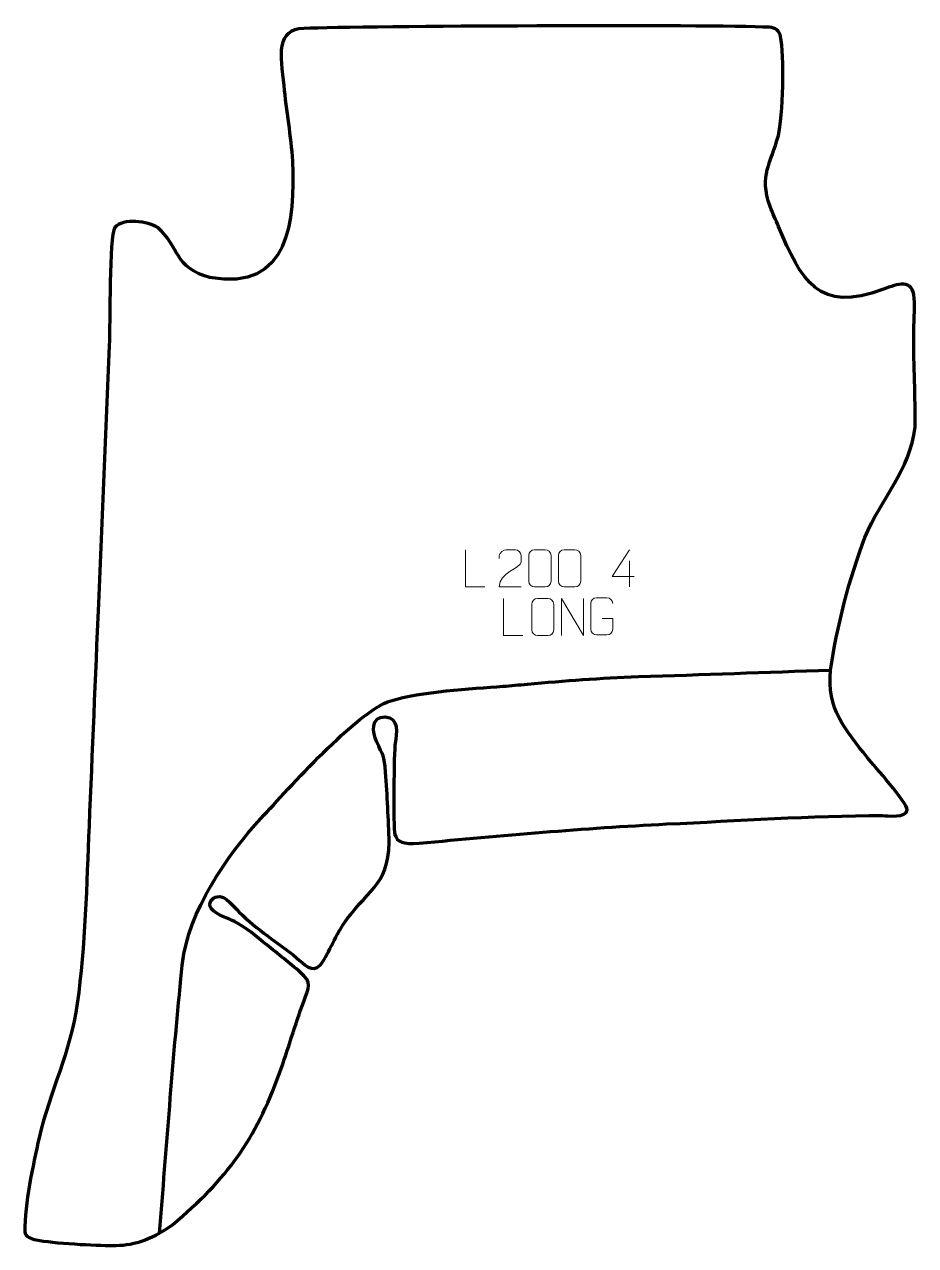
# Model space of a CAD drawing. Header units: millimetres. Extents: x -678 to -77, y 36 to 858.
import ezdxf

# ---------------------------------------------------------------- set-up
doc = ezdxf.new("R2010")
doc.units = ezdxf.units.MM
doc.header["$MEASUREMENT"] = 0
doc.layers.add('layer 2', color=7, linetype='Continuous')
doc.layers.add('layer 3', color=7, linetype='Continuous')

msp = doc.modelspace()

# ---------------------------------------------------------------- linework, layer by layer
at = {"layer": 'layer 2', "color": 142, "lineweight": 158}
msp.add_open_spline([(-586.6749, 44.3684), (-581.784, 101.472), (-577.9277, 158.6519), (-572.1676, 215.6804), (-572.1676, 215.6804), (-571.8673, 218.6426), (-571.5592, 221.6035), (-571.2465, 224.5645), (-571.2465, 224.5645), (-571.2465, 224.5645), (-571.0898, 226.0421), (-571.0898, 226.0421), (-571.0898, 226.0421), (-567.4479, 260.1899), (-541.1492, 299.2322), (-518.0775, 323.8471), (-518.0775, 323.8471), (-499.2743, 343.757), (-454.6258, 394.8891), (-430.7031, 402.8855), (-430.7031, 402.8855), (-410.7479, 409.0724), (-376.6682, 410.8931), (-355.0838, 412.6092), (-355.0838, 412.6092), (-349.648, 413.0478), (-344.2199, 413.5031), (-338.7895, 414.0063), (-338.7895, 414.0063), (-313.2371, 416.4034), (-289.6904, 418.1945), (-264.0013, 419.0708), (-264.0013, 419.0708), (-220.8693, 420.5422), (-177.7382, 422.0484), (-134.6067, 423.5359)], degree=3, knots=[0, 0, 0, 0, 0.1, 0.1, 0.1, 0.1, 0.2, 0.2, 0.2, 0.2, 0.3, 0.3, 0.3, 0.3, 0.4, 0.4, 0.4, 0.4, 0.5, 0.5, 0.5, 0.5, 0.6, 0.6, 0.6, 0.6, 0.7, 0.7, 0.7, 0.7, 0.8, 0.8, 0.8, 0.8, 1, 1, 1, 1], dxfattribs=at)
at = {"layer": 'layer 3', "color": 242, "lineweight": 158}
msp.add_open_spline([(-577.8909, 49.9644), (-593.5618, 38.8601), (-605.5527, 36.0219), (-618.1698, 36.003), (-618.1698, 36.003), (-629.2893, 35.9864), (-658.5114, 37.5367), (-669.5845, 39.8329), (-669.5845, 39.8329), (-673.5163, 40.6483), (-677.1908, 42.1946), (-677.2512, 45.2857), (-677.2512, 45.2857), (-677.6156, 63.9388), (-671.8053, 90.0642), (-667.7358, 108.6275), (-667.7358, 108.6275), (-660.1581, 140.2025), (-646.7769, 166.0018), (-642.0224, 199.0769), (-642.0224, 199.0769), (-636.5619, 237.6353), (-635.7155, 279.4909), (-634.0682, 318.585), (-634.0682, 318.585), (-631.9652, 368.488), (-629.8622, 418.3909), (-627.7593, 468.2939), (-627.7593, 468.2939), (-625.3198, 526.1814), (-622.8805, 584.0687), (-620.441, 641.9562), (-620.441, 641.9562), (-619.8202, 656.7028), (-620.6266, 714.876), (-616.681, 721.4497), (-616.681, 721.4497), (-611.466, 728.0582), (-594.0021, 725.7532), (-587.7636, 721.42), (-587.7636, 721.42), (-573.4966, 709.1187), (-576.7462, 694.1294), (-552.7785, 687.8716), (-552.7785, 687.8716), (-498.6207, 678.2259), (-495.6105, 726.1278), (-497.022, 766.2424), (-497.022, 766.2424), (-498.1227, 782.7991), (-501.3552, 800.2807), (-502.8769, 817.1278), (-502.8769, 817.1278), (-505.5374, 838.0426), (-508.1067, 854.7855), (-489.4104, 855.5399), (-489.4104, 855.5399), (-450.7285, 857.1007), (-214.2044, 858.2549), (-175.9035, 856.3267), (-175.9035, 856.3267), (-171.4085, 856.1003), (-169.024, 853.9418), (-168.1527, 850.047), (-168.1527, 850.047), (-165.5733, 838.5178), (-166.6219, 795.4891), (-169.6581, 783.5615), (-169.6581, 783.5615), (-174.6259, 764.0452), (-182.8214, 757.1914), (-175.3138, 735.6293), (-175.3138, 735.6293), (-173.5552, 731.1534), (-171.4812, 726.6724), (-169.6046, 722.224), (-169.6046, 722.224), (-154.0485, 685.5345), (-142.7784, 663.5466), (-98.9648, 679.9458), (-98.9648, 679.9458), (-89.3232, 683.3956), (-79.0176, 687.4268), (-78.1693, 673.8693), (-78.1693, 673.8693), (-77.7173, 666.6454), (-78.4518, 656.7012), (-78.5114, 649.0389), (-78.5114, 649.0389), (-78.5573, 628.4894), (-77.2554, 607.5252), (-77.5659, 587.1573), (-77.5659, 587.1573), (-81.0864, 557.7266), (-100.3027, 539.502), (-111.3356, 512.7626), (-111.3356, 512.7626), (-121.6116, 486.6836), (-130.4423, 451.3083), (-134.6067, 423.5359), (-134.6067, 423.5359), (-137.1346, 397.1676), (-124.9192, 383.8918), (-109.5711, 364.4206), (-109.5711, 364.4206), (-105.1334, 358.9216), (-82.9595, 334.3144), (-82.9743, 329.3448), (-82.9743, 329.3448), (-82.9909, 323.7648), (-96.1245, 325.4369), (-99.8217, 325.4841), (-99.8217, 325.4841), (-147.7424, 325.6562), (-196.9397, 321.974), (-244.9555, 319.8742), (-244.9555, 319.8742), (-301.0749, 317.0961), (-355.7502, 312.1133), (-411.6309, 306.9683), (-411.6309, 306.9683), (-422.6438, 305.9543), (-426.6639, 308.0322), (-427.9746, 312.7509), (-427.9746, 312.7509), (-429.408, 317.9115), (-428.6783, 368.6149), (-427.8341, 374.2254), (-427.8341, 374.2254), (-426.8245, 380.9358), (-424.9858, 391.545), (-434.5962, 391.9722), (-434.5962, 391.9722), (-444.4923, 392.4119), (-443.1322, 381.1981), (-440.4175, 375.412), (-440.4175, 375.412), (-435.7596, 365.4846), (-435.2904, 366.6313), (-434.291, 354.65), (-434.291, 354.65), (-433.0825, 339.1782), (-432.4361, 322.9488), (-431.8156, 307.4085), (-431.8156, 307.4085), (-432.3478, 277.8455), (-448.0201, 274.4177), (-462.9689, 252.1265), (-462.9689, 252.1265), (-467.5748, 245.0229), (-474.1071, 229.8644), (-478.3469, 224.9005), (-478.3469, 224.9005), (-483.5741, 218.7809), (-489.3653, 225.7072), (-494.0969, 229.608), (-494.0969, 229.608), (-507.5705, 240.7159), (-520.5177, 248.1358), (-533.1835, 260.7594), (-533.1835, 260.7594), (-536.5103, 264.0751), (-542.2228, 272.0408), (-547.7139, 270.912), (-547.7139, 270.912), (-551.1868, 270.1982), (-554.1556, 266.5031), (-551.7058, 263.057), (-551.7058, 263.057), (-548.6035, 258.6928), (-539.3305, 255.896), (-536.1765, 254.2656), (-536.1765, 254.2656), (-528.4614, 250.2772), (-521.1867, 244.0064), (-514.4059, 238.4964), (-514.4059, 238.4964), (-507.1147, 232.5297), (-498.7258, 226.0872), (-491.7481, 219.988), (-491.7481, 219.988), (-483.6054, 212.8703), (-485.8153, 210.0871), (-489.436, 200.3719), (-489.436, 200.3719), (-495.2594, 184.7462), (-499.9639, 168.0738), (-505.7513, 152.1663), (-505.7513, 152.1663), (-522.3972, 106.4131), (-540.5496, 81.5534), (-577.8909, 49.9644)], degree=3, knots=[0, 0, 0, 0, 0.02040816, 0.02040816, 0.02040816, 0.02040816, 0.04081633, 0.04081633, 0.04081633, 0.04081633, 0.06122449, 0.06122449, 0.06122449, 0.06122449, 0.08163265, 0.08163265, 0.08163265, 0.08163265, 0.10204082, 0.10204082, 0.10204082, 0.10204082, 0.12244898, 0.12244898, 0.12244898, 0.12244898, 0.14285714, 0.14285714, 0.14285714, 0.14285714, 0.16326531, 0.16326531, 0.16326531, 0.16326531, 0.18367347, 0.18367347, 0.18367347, 0.18367347, 0.20408163, 0.20408163, 0.20408163, 0.20408163, 0.2244898, 0.2244898, 0.2244898, 0.2244898, 0.24489796, 0.24489796, 0.24489796, 0.24489796, 0.26530612, 0.26530612, 0.26530612, 0.26530612, 0.28571429, 0.28571429, 0.28571429, 0.28571429, 0.30612245, 0.30612245, 0.30612245, 0.30612245, 0.32653061, 0.32653061, 0.32653061, 0.32653061, 0.34693878, 0.34693878, 0.34693878, 0.34693878, 0.36734694, 0.36734694, 0.36734694, 0.36734694, 0.3877551, 0.3877551, 0.3877551, 0.3877551, 0.40816327, 0.40816327, 0.40816327, 0.40816327, 0.42857143, 0.42857143, 0.42857143, 0.42857143, 0.44897959, 0.44897959, 0.44897959, 0.44897959, 0.46938776, 0.46938776, 0.46938776, 0.46938776, 0.48979592, 0.48979592, 0.48979592, 0.48979592, 0.51020408, 0.51020408, 0.51020408, 0.51020408, 0.53061224, 0.53061224, 0.53061224, 0.53061224, 0.55102041, 0.55102041, 0.55102041, 0.55102041, 0.57142857, 0.57142857, 0.57142857, 0.57142857, 0.59183673, 0.59183673, 0.59183673, 0.59183673, 0.6122449, 0.6122449, 0.6122449, 0.6122449, 0.63265306, 0.63265306, 0.63265306, 0.63265306, 0.65306122, 0.65306122, 0.65306122, 0.65306122, 0.67346939, 0.67346939, 0.67346939, 0.67346939, 0.69387755, 0.69387755, 0.69387755, 0.69387755, 0.71428571, 0.71428571, 0.71428571, 0.71428571, 0.73469388, 0.73469388, 0.73469388, 0.73469388, 0.75510204, 0.75510204, 0.75510204, 0.75510204, 0.7755102, 0.7755102, 0.7755102, 0.7755102, 0.79591837, 0.79591837, 0.79591837, 0.79591837, 0.81632653, 0.81632653, 0.81632653, 0.81632653, 0.83673469, 0.83673469, 0.83673469, 0.83673469, 0.85714286, 0.85714286, 0.85714286, 0.85714286, 0.87755102, 0.87755102, 0.87755102, 0.87755102, 0.89795918, 0.89795918, 0.89795918, 0.89795918, 0.91836735, 0.91836735, 0.91836735, 0.91836735, 0.93877551, 0.93877551, 0.93877551, 0.93877551, 0.95918367, 0.95918367, 0.95918367, 0.95918367, 1, 1, 1, 1], dxfattribs=at)
at = {"layer": 'layer 3', "color": 250, "lineweight": 9}
for points, knots in [([(-367.4058, 479.5126), (-367.4058, 479.5126), (-380.3549, 479.5126), (-380.3549, 479.5126), (-380.3549, 479.5126), (-380.3549, 479.5126), (-380.3549, 504.4662), (-380.3549, 504.4662)], [0, 0, 0, 0, 0.33333333, 0.33333333, 0.33333333, 0.33333333, 1, 1, 1, 1]), ([(-342.9835, 479.5023), (-347.8979, 479.5026), (-352.8123, 479.5026), (-357.7264, 479.5023), (-357.7264, 479.5023), (-357.7264, 489.4346), (-343.0754, 492.0758), (-342.9835, 496.3861), (-342.9835, 496.3861), (-342.9838, 497.8102), (-342.9838, 499.2339), (-342.9835, 500.6572), (-342.9835, 500.6572), (-343.0004, 502.7343), (-345.1232, 504.4591), (-346.7942, 504.4764), (-346.7942, 504.4764), (-348.8674, 504.476), (-350.9403, 504.476), (-353.0127, 504.4764), (-353.0127, 504.4764), (-354.8348, 504.4929), (-357.6595, 502.7008), (-357.7264, 500.6072), (-357.7264, 500.6072), (-357.7264, 500.6072), (-357.7264, 498.5524), (-357.7264, 498.5524)], [0, 0, 0, 0, 0.125, 0.125, 0.125, 0.125, 0.25, 0.25, 0.25, 0.25, 0.375, 0.375, 0.375, 0.375, 0.5, 0.5, 0.5, 0.5, 0.625, 0.625, 0.625, 0.625, 0.75, 0.75, 0.75, 0.75, 1, 1, 1, 1]), ([(-333.9356, 504.4887), (-331.5695, 504.4887), (-329.203, 504.4887), (-326.8365, 504.4887), (-326.8365, 504.4887), (-324.856, 504.5243), (-322.83, 503.03), (-322.8029, 500.5879), (-322.8029, 500.5879), (-322.8033, 494.8305), (-322.8033, 489.0727), (-322.8029, 483.3145), (-322.8029, 483.3145), (-322.945, 480.9869), (-324.6514, 479.5046), (-326.8365, 479.4938), (-326.8365, 479.4938), (-329.2089, 479.4942), (-331.5813, 479.4942), (-333.9533, 479.4938), (-333.9533, 479.4938), (-335.9118, 479.3882), (-337.9182, 481.2761), (-337.9068, 483.2971), (-337.9068, 483.2971), (-337.9064, 489.0777), (-337.9064, 494.858), (-337.9068, 500.6378), (-337.9068, 500.6378), (-337.9025, 502.7798), (-336.1254, 504.5023), (-333.9356, 504.4887)], [0, 0, 0, 0, 0.11111111, 0.11111111, 0.11111111, 0.11111111, 0.22222222, 0.22222222, 0.22222222, 0.22222222, 0.33333333, 0.33333333, 0.33333333, 0.33333333, 0.44444444, 0.44444444, 0.44444444, 0.44444444, 0.55555556, 0.55555556, 0.55555556, 0.55555556, 0.66666667, 0.66666667, 0.66666667, 0.66666667, 0.77777778, 0.77777778, 0.77777778, 0.77777778, 1, 1, 1, 1]), ([(-313.9356, 504.4887), (-311.5695, 504.4887), (-309.203, 504.4887), (-306.8365, 504.4887), (-306.8365, 504.4887), (-304.856, 504.5243), (-302.83, 503.03), (-302.8029, 500.5879), (-302.8029, 500.5879), (-302.8033, 494.8305), (-302.8033, 489.0727), (-302.8029, 483.3145), (-302.8029, 483.3145), (-302.945, 480.9869), (-304.6514, 479.5046), (-306.8365, 479.4938), (-306.8365, 479.4938), (-309.2089, 479.4942), (-311.5813, 479.4942), (-313.9533, 479.4938), (-313.9533, 479.4938), (-315.9118, 479.3882), (-317.9182, 481.2761), (-317.9068, 483.2971), (-317.9068, 483.2971), (-317.9064, 489.0777), (-317.9064, 494.858), (-317.9068, 500.6378), (-317.9068, 500.6378), (-317.9025, 502.7798), (-316.1254, 504.5023), (-313.9356, 504.4887)], [0, 0, 0, 0, 0.11111111, 0.11111111, 0.11111111, 0.11111111, 0.22222222, 0.22222222, 0.22222222, 0.22222222, 0.33333333, 0.33333333, 0.33333333, 0.33333333, 0.44444444, 0.44444444, 0.44444444, 0.44444444, 0.55555556, 0.55555556, 0.55555556, 0.55555556, 0.66666667, 0.66666667, 0.66666667, 0.66666667, 0.77777778, 0.77777778, 0.77777778, 0.77777778, 1, 1, 1, 1]), ([(-266.9441, 486.406), (-266.9441, 486.406), (-281.7658, 486.406), (-281.7658, 486.406), (-281.7658, 486.406), (-281.7658, 486.406), (-269.8882, 504.4765), (-269.8882, 504.4765)], [0, 0, 0, 0, 0.33333333, 0.33333333, 0.33333333, 0.33333333, 1, 1, 1, 1]), ([(-341.9302, 446.704), (-341.9302, 446.704), (-354.8793, 446.704), (-354.8793, 446.704), (-354.8793, 446.704), (-354.8793, 446.704), (-354.8793, 471.6576), (-354.8793, 471.6576)], [0, 0, 0, 0, 0.33333333, 0.33333333, 0.33333333, 0.33333333, 1, 1, 1, 1]), ([(-331.9243, 471.6573), (-329.5986, 471.6573), (-327.2725, 471.6573), (-324.9464, 471.6573), (-324.9464, 471.6573), (-322.9998, 471.6929), (-321.0084, 470.2013), (-320.9817, 467.7637), (-320.9817, 467.7637), (-320.9821, 462.0168), (-320.9821, 456.2695), (-320.9817, 450.5218), (-320.9817, 450.5218), (-321.1215, 448.1984), (-322.7987, 446.7188), (-324.9464, 446.708), (-324.9464, 446.708), (-327.2783, 446.7084), (-329.6102, 446.7084), (-331.9417, 446.708), (-331.9417, 446.708), (-333.8667, 446.6026), (-335.8388, 448.4871), (-335.8276, 450.5044), (-335.8276, 450.5044), (-335.8273, 456.2745), (-335.8273, 462.0442), (-335.8276, 467.8135), (-335.8276, 467.8135), (-335.8234, 469.9516), (-334.0767, 471.6708), (-331.9243, 471.6573)], [0, 0, 0, 0, 0.11111111, 0.11111111, 0.11111111, 0.11111111, 0.22222222, 0.22222222, 0.22222222, 0.22222222, 0.33333333, 0.33333333, 0.33333333, 0.33333333, 0.44444444, 0.44444444, 0.44444444, 0.44444444, 0.55555556, 0.55555556, 0.55555556, 0.55555556, 0.66666667, 0.66666667, 0.66666667, 0.66666667, 0.77777778, 0.77777778, 0.77777778, 0.77777778, 1, 1, 1, 1]), ([(-315.7321, 446.7041), (-315.7321, 446.7041), (-315.7321, 471.6576), (-315.7321, 471.6576), (-315.7321, 471.6576), (-315.7321, 471.6576), (-301.0773, 446.7041), (-301.0773, 446.7041), (-301.0773, 446.7041), (-301.0773, 446.7041), (-301.0773, 471.6576), (-301.0773, 471.6576)], [0, 0, 0, 0, 0.25, 0.25, 0.25, 0.25, 0.5, 0.5, 0.5, 0.5, 1, 1, 1, 1]), ([(-288.4047, 458.1808), (-288.4047, 458.1808), (-281.2366, 458.1808), (-281.2366, 458.1808), (-281.2366, 458.1808), (-281.2366, 458.1808), (-281.2366, 451.0127), (-281.2366, 451.0127), (-281.2366, 451.0127), (-281.3763, 448.6893), (-283.0535, 447.2097), (-285.2013, 447.1989), (-285.2013, 447.1989), (-287.5331, 447.1993), (-289.8651, 447.1993), (-292.1966, 447.1989), (-292.1966, 447.1989), (-294.1215, 447.0935), (-296.0937, 448.978), (-296.0825, 450.9953), (-296.0825, 450.9953), (-296.0821, 456.7654), (-296.0821, 462.5351), (-296.0825, 468.3044), (-296.0825, 468.3044), (-296.0783, 470.4425), (-294.3315, 472.1617), (-292.1792, 472.1483), (-292.1792, 472.1483), (-289.8535, 472.1483), (-287.5274, 472.1483), (-285.2013, 472.1483), (-285.2013, 472.1483), (-283.2546, 472.1837), (-281.2632, 470.6922), (-281.2366, 468.2545)], [0, 0, 0, 0, 0.1, 0.1, 0.1, 0.1, 0.2, 0.2, 0.2, 0.2, 0.3, 0.3, 0.3, 0.3, 0.4, 0.4, 0.4, 0.4, 0.5, 0.5, 0.5, 0.5, 0.6, 0.6, 0.6, 0.6, 0.7, 0.7, 0.7, 0.7, 0.8, 0.8, 0.8, 0.8, 1, 1, 1, 1])]:
    msp.add_open_spline(points, degree=3, knots=knots, dxfattribs=at)
msp.add_open_spline([(-269.8882, 497.1671), (-269.8882, 497.1671), (-269.8882, 479.5024), (-269.8882, 479.5024)], degree=3, dxfattribs=at)

doc.saveas('drawing.dxf')
